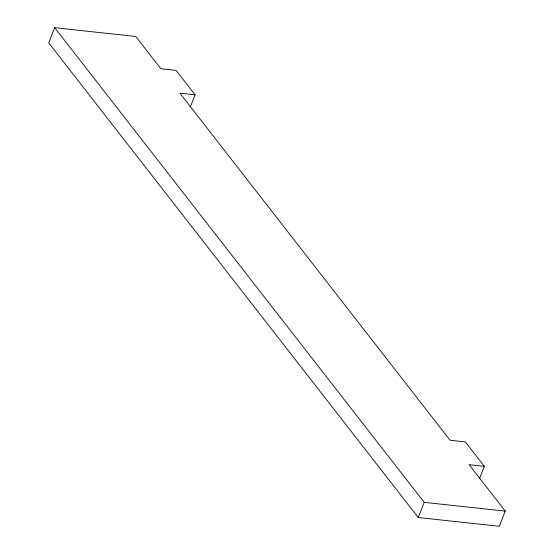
<?xml version="1.0" encoding="UTF-8"?>
<svg xmlns="http://www.w3.org/2000/svg" width="554" height="554" viewBox="0 0 554 554"><rect width="100%" height="100%" fill="white"/><g stroke="black" fill="none" stroke-linecap="round" stroke-linejoin="round"><path stroke-width="0.83" d="M190.389 106.811L195.084 94.817L176.054 70.379L160.854 68.738L135.737 36.474L54.673 27.7L48.717 42.887L418.263 517.526L499.327 526.3L505.283 511.113L469.127 464.674L484.328 466.323L479.626 478.31M418.263 517.526L424.212 502.339L54.673 27.7M195.084 94.817L179.884 93.176L450.097 440.236L465.298 441.877L484.328 466.323M424.212 502.339L505.283 511.113"/></g></svg>
